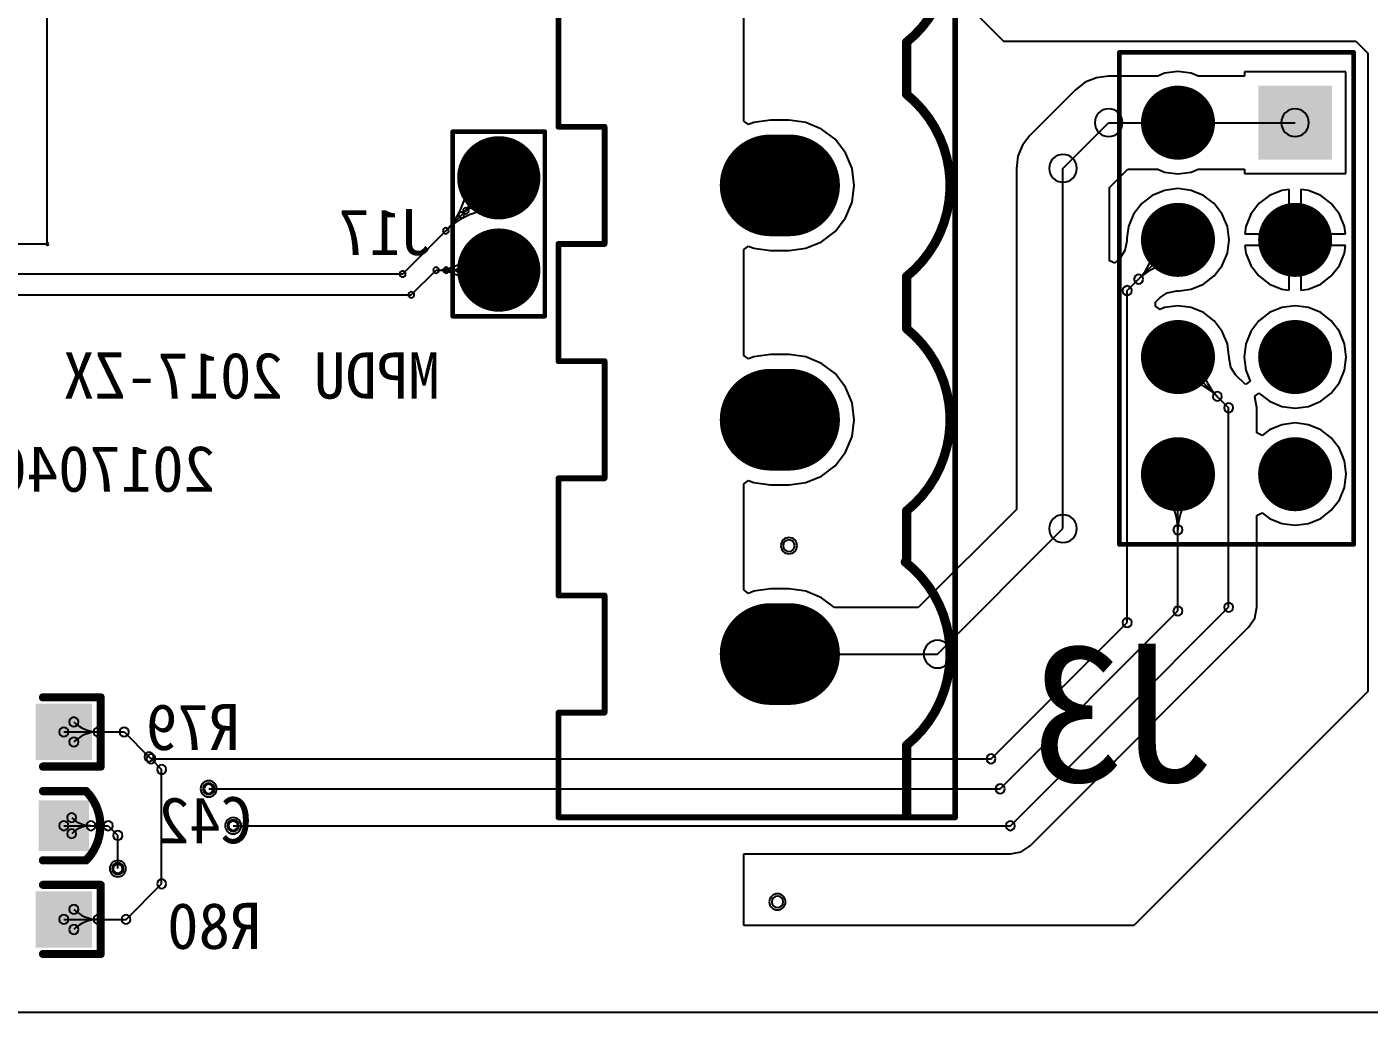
# Model space of a CAD drawing. Header units: inches. Extents: x 32166 to 66782, y 2386 to 7162.
# Drawn here: x 32813.6 to 32930, y 3216.8 to 3302.3 of the extents above; entities that cross this region are included whole.
import ezdxf

# ---------------------------------------------------------------- set-up
doc = ezdxf.new("R2010")
doc.units = ezdxf.units.IN
doc.header["$LTSCALE"] = 0.64311
doc.header["$MEASUREMENT"] = 0
for name, color, linetype in [('BOTTOMLAYER', 5, 'CONTINUOUS'), ('BOTTOMOVERLAY', 54, 'CONTINUOUS'), ('BOTTOMPASTE', 16, 'CONTINUOUS'), ('BOTTOMSOLDER', 6, 'CONTINUOUS'), ('KEEPOUTLAYER', 6, 'CONTINUOUS'), ('MULTILAYER', 9, 'CONTINUOUS')]:
    doc.layers.add(name, color=color, linetype=linetype)
doc.styles.get("Standard").update_dxf_attribs({"font": 'txt', "width": 0.8})

msp = doc.modelspace()

# ---------------------------------------------------------------- linework, layer by layer
at = {"layer": 'BOTTOMLAYER'}
for p, q in [((32893.69, 3305.65), (32898.29, 3301.05)), ((32875.77, 3294.09), (32875.77, 3303.3)), ((32898.29, 3301.05), (32928.85, 3301.05)), ((32928.85, 3301.05), (32929.89, 3300.01)), ((32929.89, 3300.01), (32929.89, 3260.01)), ((32906.36, 3297.87), (32905.39, 3297.47)), ((32907.41, 3298.01), (32906.36, 3297.87)), ((32911.67, 3298.01), (32907.41, 3298.01)), ((32912.27, 3298.26), (32911.67, 3298.01)), ((32913.42, 3298.41), (32912.27, 3298.26)), ((32914.57, 3298.26), (32913.42, 3298.41)), ((32915.18, 3298.01), (32914.57, 3298.26)), ((32919.18, 3298.01), (32915.18, 3298.01)), ((32927.98, 3298.37), (32919.18, 3298.37)), ((32919.18, 3298.37), (32919.18, 3298.01)), ((32927.98, 3289.57), (32927.98, 3298.37)), ((32904.55, 3296.83), (32900.59, 3292.87)), ((32905.39, 3297.47), (32904.55, 3296.83)), ((32876.19, 3293.8), (32875.77, 3294.09)), ((32876.64, 3293.99), (32876.19, 3293.8)), ((32878.1, 3294.18), (32876.64, 3293.99)), ((32879.7, 3294.18), (32878.1, 3294.18)), ((32881.16, 3293.99), (32879.7, 3294.18)), ((32882.52, 3293.42), (32881.16, 3293.99)), ((32883.69, 3292.53), (32882.52, 3293.42)), ((32903.45, 3290.01), (32907.41, 3293.97)), ((32907.41, 3293.97), (32913.42, 3293.97)), ((32913.42, 3293.97), (32923.58, 3293.97)), ((32884.59, 3291.36), (32883.69, 3292.53)), ((32899.95, 3292.03), (32899.55, 3291.06)), ((32900.59, 3292.87), (32899.95, 3292.03)), ((32885.16, 3289.99), (32884.59, 3291.36)), ((32899.55, 3291.06), (32899.41, 3290.01)), ((32885.35, 3288.53), (32885.16, 3289.99)), ((32899.41, 3290.01), (32899.41, 3260.44)), ((32903.45, 3258.77), (32903.45, 3290.01)), ((32907.48, 3288.34), (32909.08, 3289.94)), ((32909.08, 3289.94), (32911.67, 3289.94)), ((32911.67, 3289.94), (32912.27, 3289.69)), ((32912.27, 3289.69), (32913.42, 3289.54)), ((32913.42, 3289.54), (32914.57, 3289.69)), ((32914.57, 3289.69), (32915.18, 3289.94)), ((32915.18, 3289.94), (32919.18, 3289.94)), ((32919.18, 3289.94), (32919.18, 3289.57)), ((32846.19, 3280.85), (32854.52, 3289.19)), ((32885.16, 3287.07), (32885.35, 3288.53)), ((32919.18, 3289.57), (32927.98, 3289.57)), ((32907.48, 3282), (32907.48, 3288.34)), ((32911.2, 3287.66), (32910.28, 3286.95)), ((32912.27, 3288.1), (32911.2, 3287.66)), ((32913.42, 3288.25), (32912.27, 3288.1)), ((32914.57, 3288.1), (32913.42, 3288.25)), ((32915.64, 3287.66), (32914.57, 3288.1)), ((32916.56, 3286.95), (32915.64, 3287.66)), ((32921.36, 3287.66), (32920.44, 3286.95)), ((32922.43, 3288.1), (32921.36, 3287.66)), ((32923.08, 3288.18), (32922.43, 3288.1)), ((32923.08, 3284.32), (32923.08, 3288.18)), ((32924.73, 3288.1), (32924.09, 3288.18)), ((32924.09, 3288.18), (32924.09, 3284.32)), ((32925.8, 3287.66), (32924.73, 3288.1)), ((32926.72, 3286.95), (32925.8, 3287.66)), ((32884.59, 3285.71), (32885.16, 3287.07)), ((32910.28, 3286.95), (32909.58, 3286.03)), ((32917.27, 3286.03), (32916.56, 3286.95)), ((32920.44, 3286.95), (32919.74, 3286.03)), ((32927.43, 3286.03), (32926.72, 3286.95)), ((32883.69, 3284.54), (32884.59, 3285.71)), ((32909.14, 3284.96), (32909, 3283.95)), ((32909.58, 3286.03), (32909.14, 3284.96)), ((32917.71, 3284.96), (32917.27, 3286.03)), ((32917.86, 3283.81), (32917.71, 3284.96)), ((32919.3, 3284.96), (32919.21, 3284.32)), ((32919.74, 3286.03), (32919.3, 3284.96)), ((32927.87, 3284.96), (32927.43, 3286.03)), ((32927.95, 3284.32), (32927.87, 3284.96)), ((32882.52, 3283.64), (32883.69, 3284.54)), ((32909, 3283.95), (32908.98, 3283.81)), ((32908.98, 3283.81), (32908.99, 3283.81)), ((32908.99, 3283.81), (32909, 3283.71)), ((32909.02, 3279.41), (32913.42, 3283.81)), ((32917.71, 3282.66), (32917.86, 3283.81)), ((32919.21, 3284.32), (32923.08, 3284.32)), ((32924.09, 3284.32), (32927.95, 3284.32)), ((32875.77, 3282.98), (32876.19, 3283.26)), ((32875.77, 3273.77), (32875.77, 3282.98)), ((32876.19, 3283.26), (32876.64, 3283.08)), ((32876.64, 3283.08), (32878.1, 3282.88)), ((32878.1, 3282.88), (32879.7, 3282.88)), ((32879.7, 3282.88), (32881.16, 3283.08)), ((32881.16, 3283.08), (32882.52, 3283.64)), ((32908.83, 3282.89), (32908.43, 3282.28)), ((32909, 3283.71), (32908.83, 3282.89)), ((32917.27, 3281.59), (32917.71, 3282.66)), ((32923.08, 3283.31), (32919.21, 3283.31)), ((32919.21, 3283.31), (32919.3, 3282.66)), ((32919.3, 3282.66), (32919.74, 3281.59)), ((32923.08, 3279.44), (32923.08, 3283.31)), ((32927.95, 3283.31), (32924.09, 3283.31)), ((32924.09, 3283.31), (32924.09, 3279.44)), ((32927.43, 3281.59), (32927.87, 3282.66)), ((32927.87, 3282.66), (32927.95, 3283.31)), ((32907.95, 3281.8), (32907.48, 3282)), ((32908.43, 3282.28), (32907.95, 3281.8)), ((32916.56, 3280.68), (32917.27, 3281.59)), ((32919.74, 3281.59), (32920.44, 3280.68)), ((32926.72, 3280.68), (32927.43, 3281.59)), ((32780.2, 3280.85), (32846.19, 3280.85)), ((32846.94, 3279.04), (32849.09, 3281.19)), ((32849.09, 3281.19), (32854.52, 3281.19)), ((32915.64, 3279.97), (32916.56, 3280.68)), ((32920.44, 3280.68), (32921.36, 3279.97)), ((32925.8, 3279.97), (32926.72, 3280.68)), ((32909.02, 3250.62), (32909.02, 3279.41)), ((32911.89, 3278.82), (32912.5, 3279.22)), ((32912.5, 3279.22), (32913.32, 3279.39)), ((32913.32, 3279.39), (32913.42, 3279.38)), ((32913.42, 3279.37), (32913.56, 3279.39)), ((32913.42, 3279.38), (32913.42, 3279.37)), ((32913.56, 3279.39), (32914.57, 3279.53)), ((32914.57, 3279.53), (32915.64, 3279.97)), ((32921.36, 3279.97), (32922.43, 3279.53)), ((32922.43, 3279.53), (32923.08, 3279.44)), ((32924.09, 3279.44), (32924.73, 3279.53)), ((32924.73, 3279.53), (32925.8, 3279.97)), ((32780.95, 3279.04), (32846.94, 3279.04)), ((32911.47, 3278.4), (32911.89, 3278.82)), ((32911.47, 3278.06), (32911.47, 3278.4)), ((32911.89, 3277.78), (32911.47, 3278.06)), ((32912.27, 3277.94), (32911.89, 3277.78)), ((32913.42, 3278.09), (32912.27, 3277.94)), ((32914.57, 3277.94), (32913.42, 3278.09)), ((32915.64, 3277.5), (32914.57, 3277.94)), ((32922.43, 3277.94), (32921.36, 3277.5)), ((32923.58, 3278.09), (32922.43, 3277.94)), ((32924.73, 3277.94), (32923.58, 3278.09)), ((32925.8, 3277.5), (32924.73, 3277.94)), ((32916.56, 3276.79), (32915.64, 3277.5)), ((32917.27, 3275.87), (32916.56, 3276.79)), ((32920.44, 3276.79), (32919.74, 3275.87)), ((32921.36, 3277.5), (32920.44, 3276.79)), ((32926.72, 3276.79), (32925.8, 3277.5)), ((32927.43, 3275.87), (32926.72, 3276.79)), ((32917.71, 3274.8), (32917.27, 3275.87)), ((32919.74, 3275.87), (32919.3, 3274.8)), ((32927.87, 3274.8), (32927.43, 3275.87)), ((32917.84, 3273.79), (32917.71, 3274.8)), ((32919.3, 3274.8), (32919.15, 3273.65)), ((32928.02, 3273.65), (32927.87, 3274.8)), ((32876.19, 3273.48), (32875.77, 3273.77)), ((32876.64, 3273.67), (32876.19, 3273.48)), ((32878.1, 3273.86), (32876.64, 3273.67)), ((32879.7, 3273.86), (32878.1, 3273.86)), ((32881.16, 3273.67), (32879.7, 3273.86)), ((32882.52, 3273.1), (32881.16, 3273.67)), ((32913.42, 3273.65), (32917.82, 3269.25)), ((32917.87, 3273.65), (32917.84, 3273.79)), ((32917.85, 3273.55), (32917.86, 3273.65)), ((32918.01, 3272.73), (32917.85, 3273.55)), ((32917.86, 3273.65), (32917.87, 3273.65)), ((32919.15, 3273.65), (32919.3, 3272.5)), ((32927.87, 3272.5), (32928.02, 3273.65)), ((32883.69, 3272.21), (32882.52, 3273.1)), ((32884.59, 3271.04), (32883.69, 3272.21)), ((32918.42, 3272.12), (32918.01, 3272.73)), ((32919.27, 3271.27), (32918.42, 3272.12)), ((32919.3, 3272.5), (32919.69, 3271.55)), ((32927.43, 3271.43), (32927.87, 3272.5)), ((32885.16, 3269.67), (32884.59, 3271.04)), ((32919.69, 3271.55), (32919.27, 3271.27)), ((32926.72, 3270.52), (32927.43, 3271.43)), ((32920.06, 3270.22), (32920.44, 3270.52)), ((32920.08, 3270.19), (32920.06, 3270.22)), ((32920.27, 3269.25), (32920.08, 3270.19)), ((32920.44, 3270.52), (32921.36, 3269.81)), ((32921.36, 3269.81), (32922.43, 3269.37)), ((32924.73, 3269.37), (32925.8, 3269.81)), ((32925.8, 3269.81), (32926.72, 3270.52)), ((32885.35, 3268.21), (32885.16, 3269.67)), ((32917.82, 3251.95), (32917.82, 3269.25)), ((32920.27, 3267.07), (32920.27, 3269.25)), ((32922.43, 3269.37), (32923.58, 3269.22)), ((32923.58, 3269.22), (32924.73, 3269.37)), ((32885.16, 3266.75), (32885.35, 3268.21)), ((32922.43, 3267.78), (32921.36, 3267.34)), ((32923.58, 3267.93), (32922.43, 3267.78)), ((32924.73, 3267.78), (32923.58, 3267.93)), ((32925.8, 3267.34), (32924.73, 3267.78)), ((32884.59, 3265.39), (32885.16, 3266.75)), ((32920.73, 3266.85), (32920.27, 3267.07)), ((32921.36, 3267.34), (32920.73, 3266.85)), ((32926.72, 3266.63), (32925.8, 3267.34)), ((32927.43, 3265.71), (32926.72, 3266.63)), ((32883.69, 3264.22), (32884.59, 3265.39)), ((32927.87, 3264.64), (32927.43, 3265.71)), ((32882.52, 3263.32), (32883.69, 3264.22)), ((32928.02, 3263.49), (32927.87, 3264.64)), ((32875.77, 3262.66), (32876.19, 3262.94)), ((32876.19, 3262.94), (32876.64, 3262.76)), ((32881.16, 3262.76), (32882.52, 3263.32)), ((32913.42, 3251.63), (32913.42, 3263.49)), ((32927.87, 3262.34), (32928.02, 3263.49)), ((32875.77, 3253.45), (32875.77, 3262.66)), ((32876.64, 3262.76), (32878.1, 3262.56)), ((32878.1, 3262.56), (32879.7, 3262.56)), ((32879.7, 3262.56), (32881.16, 3262.76)), ((32927.43, 3261.27), (32927.87, 3262.34)), ((32926.72, 3260.36), (32927.43, 3261.27)), ((32899.41, 3260.44), (32890.9, 3251.93)), ((32920.27, 3259.92), (32920.73, 3260.14)), ((32920.27, 3251.95), (32920.27, 3259.92)), ((32920.73, 3260.14), (32921.36, 3259.65)), ((32921.36, 3259.65), (32922.43, 3259.21)), ((32924.73, 3259.21), (32925.8, 3259.65)), ((32925.8, 3259.65), (32926.72, 3260.36)), ((32929.89, 3260.01), (32929.89, 3244.65)), ((32892.57, 3247.89), (32903.45, 3258.77)), ((32922.43, 3259.21), (32923.58, 3259.06)), ((32923.58, 3259.06), (32924.73, 3259.21)), ((32878.1, 3253.54), (32876.64, 3253.35)), ((32879.7, 3253.54), (32878.1, 3253.54)), ((32881.16, 3253.35), (32879.7, 3253.54)), ((32876.19, 3253.16), (32875.77, 3253.45)), ((32876.64, 3253.35), (32876.19, 3253.16)), ((32882.52, 3252.78), (32881.16, 3253.35)), ((32883.64, 3251.93), (32882.52, 3252.78)), ((32890.9, 3251.93), (32883.64, 3251.93)), ((32898.01, 3236.21), (32913.42, 3251.63)), ((32898.89, 3233.01), (32917.82, 3251.95)), ((32920.08, 3251.01), (32920.27, 3251.95)), ((32897.21, 3238.81), (32909.02, 3250.62)), ((32900.62, 3231.28), (32919.55, 3250.22)), ((32919.55, 3250.22), (32920.08, 3251.01)), ((32878.9, 3247.89), (32892.57, 3247.89)), ((32929.89, 3244.65), (32910.21, 3224.97)), ((32816.8, 3241.14), (32822.04, 3241.14)), ((32822.04, 3241.14), (32824.19, 3238.99)), ((32824.19, 3238.99), (32824.37, 3238.81)), ((32824.37, 3238.81), (32897.21, 3238.81)), ((32824.37, 3238.81), (32825.29, 3237.89)), ((32825.29, 3227.97), (32825.29, 3237.89)), ((32829.37, 3236.21), (32898.01, 3236.21)), ((32816.8, 3233.01), (32820.65, 3233.01)), ((32820.65, 3233.01), (32821.49, 3232.17)), ((32831.49, 3233.01), (32831.49, 3233.01)), ((32831.49, 3233.01), (32898.89, 3233.01)), ((32821.49, 3229.29), (32821.49, 3232.17)), ((32875.77, 3224.37), (32875.77, 3230.57)), ((32875.77, 3230.57), (32898.89, 3230.57)), ((32898.89, 3230.57), (32899.82, 3230.75)), ((32899.82, 3230.75), (32900.62, 3231.28)), ((32822.2, 3224.89), (32825.29, 3227.97)), ((32816.8, 3224.89), (32822.2, 3224.89)), ((32910.21, 3224.97), (32909.61, 3224.37)), ((32909.61, 3224.37), (32875.77, 3224.37))]:
    msp.add_line(p, q, dxfattribs=at)
for points, const_width in [([(32914.82, 3293.97, 1), (32912.02, 3293.97, 1)], 2.8), ([(32852.92, 3289.19, 1), (32856.12, 3289.19, 1)], 3.2), ([(32878.1, 3290.53, 1), (32878.1, 3286.53, 1)], 4), ([(32879.7, 3290.53, 1), (32879.7, 3286.53, 1)], 4), ([(32914.82, 3283.81, 1), (32912.02, 3283.81, 1)], 2.8), ([(32924.98, 3283.81, 1), (32922.18, 3283.81, 1)], 2.8), ([(32852.92, 3281.19, 1), (32856.12, 3281.19, 1)], 3.2), ([(32914.82, 3273.65, 1), (32912.02, 3273.65, 1)], 2.8), ([(32924.98, 3273.65, 1), (32922.18, 3273.65, 1)], 2.8), ([(32878.1, 3270.21, 1), (32878.1, 3266.21, 1)], 4), ([(32879.7, 3270.21, 1), (32879.7, 3266.21, 1)], 4), ([(32914.82, 3263.49, 1), (32912.02, 3263.49, 1)], 2.8), ([(32924.98, 3263.49, 1), (32922.18, 3263.49, 1)], 2.8), ([(32878.1, 3249.89, 1), (32878.1, 3245.89, 1)], 4), ([(32879.7, 3249.89, 1), (32879.7, 3245.89, 1)], 4)]:
    msp.add_lwpolyline(points, format="xyb", close=True, dxfattribs=dict(at, const_width=const_width))
at = {"layer": 'BOTTOMLAYER', "const_width": 8}
for points in [[(32878.1, 3288.53), (32879.7, 3288.53)], [(32878.1, 3268.21), (32879.7, 3268.21)], [(32878.1, 3247.89), (32879.7, 3247.89)]]:
    msp.add_lwpolyline(points, dxfattribs=at)
at = {"layer": 'BOTTOMLAYER'}
for centre, radius, start, end in [((32907.41, 3293.97), 1.2, 0, 180), ((32907.41, 3293.97), 1.2, 0, 180), ((32913.42, 3293.97), 1.2, 0, 180), ((32913.42, 3293.97), 1.2, 0, 180), ((32923.58, 3293.97), 1.2, 0, 180), ((32907.41, 3293.97), 1.2, 180, 0), ((32907.41, 3293.97), 1.2, 180, 0), ((32913.42, 3293.97), 1.2, 180, 0), ((32913.42, 3293.97), 1.2, 180, 0), ((32923.58, 3293.97), 1.2, 180, 0), ((32903.45, 3290.01), 1.2, 0, 180), ((32903.45, 3290.01), 1.2, 0, 180), ((32903.45, 3290.01), 1.2, 180, 0), ((32903.45, 3290.01), 1.2, 180, 0), ((32845.33, 3289.19), 6.5, 315, 0), ((32848.06, 3289.19), 4.57, 315.0001, 0.0001), ((32851.83, 3289.19), 0.254, 0, 180), ((32851.83, 3289.19), 0.254, 180, 0), ((32848.8, 3289.19), 4.05, 315.0001, 0.0001), ((32852.63, 3289.19), 0.254, 0, 180), ((32852.63, 3289.19), 0.254, 180, 0), ((32852.85, 3289.19), 0.254, 0, 180), ((32852.85, 3289.19), 0.254, 180, 0), ((32854.52, 3289.19), 0.254, 0, 180), ((32854.52, 3289.19), 0.254, 180, 0), ((32854.52, 3282.73), 4.57, 89.9999, 134.9999), ((32854.52, 3283.46), 4.05, 89.9999, 134.9999), ((32854.52, 3287.51), 0.254, 0, 180), ((32854.52, 3287.29), 0.254, 0, 180), ((32854.52, 3287.51), 0.254, 180, 0), ((32854.52, 3287.29), 0.254, 180, 0), ((32854.52, 3279.99), 6.5, 90, 135), ((32851.29, 3285.96), 0.254, 0, 180), ((32851.29, 3285.96), 0.254, 0, 180), ((32851.66, 3286.32), 0.254, 0, 180), ((32851.66, 3286.32), 0.254, 0, 180), ((32851.66, 3286.32), 0.254, 180, 0), ((32851.66, 3286.32), 0.254, 180, 0), ((32854.52, 3286.49), 0.254, 0, 180), ((32854.52, 3286.49), 0.254, 180, 0), ((32851.29, 3285.96), 0.254, 180, 0), ((32851.29, 3285.96), 0.254, 180, 0), ((32849.93, 3284.59), 0.254, 0, 180), ((32849.93, 3284.59), 0.254, 0, 180), ((32849.93, 3284.59), 0.254, 180, 0), ((32849.93, 3284.59), 0.254, 180, 0), ((32906.59, 3283.81), 4.83, 315, 360), ((32911.42, 3283.81), 0.4, 0, 180), ((32911.42, 3283.81), 0.4, 180, 0), ((32913.42, 3283.81), 0.4, 0, 180), ((32913.42, 3283.81), 0.4, 180, 0), ((32849.09, 3285.32), 4.13, 270, 322.728), ((32852.38, 3282.82), 0.254, 0, 180), ((32852.38, 3282.82), 0.254, 180, 0), ((32853.19, 3282.52), 0.254, 0, 180), ((32849.09, 3281.19), 0.254, 0, 180), ((32849.09, 3281.19), 0.254, 0, 180), ((32849.09, 3281.19), 0.254, 0, 180), ((32849.09, 3281.19), 0.254, 0, 180), ((32849.96, 3281.19), 0.254, 0, 180), ((32849.96, 3281.19), 0.254, 0, 180), ((32849.96, 3285.75), 4.57, 269.9999, 314.9999), ((32851.14, 3281.19), 0.254, 0, 180), ((32851.14, 3281.19), 0.254, 0, 180), ((32851.14, 3283.76), 2.57, 270.0001, 322.7281), ((32853.19, 3282.52), 0.254, 180, 0), ((32853.19, 3282.2), 0.254, 0, 180), ((32853.19, 3282.2), 0.254, 180, 0), ((32854.52, 3281.19), 0.254, 0, 180), ((32913.42, 3276.99), 4.83, 90, 135), ((32913.42, 3281.81), 0.4, 0, 180), ((32913.42, 3281.81), 0.4, 180, 0), ((32846.19, 3280.85), 0.254, 0, 180), ((32846.19, 3280.85), 0.254, 0, 180), ((32846.19, 3280.85), 0.254, 180, 0), ((32846.19, 3280.85), 0.254, 180, 0), ((32849.09, 3281.19), 0.254, 180, 0), ((32849.09, 3281.19), 0.254, 180, 0), ((32849.09, 3281.19), 0.254, 180, 0), ((32849.09, 3281.19), 0.254, 180, 0), ((32849.09, 3277.05), 4.13, 37.272, 90), ((32849.96, 3281.19), 0.254, 180, 0), ((32849.96, 3281.19), 0.254, 180, 0), ((32849.96, 3276.62), 4.57, 45.0001, 90.0001), ((32851.14, 3281.19), 0.254, 180, 0), ((32851.14, 3281.19), 0.254, 180, 0), ((32851.14, 3278.61), 2.57, 37.2719, 89.9999), ((32853.19, 3280.17), 0.254, 0, 180), ((32854.52, 3281.19), 0.254, 180, 0), ((32910.01, 3280.4), 0.4, 0, 180), ((32910.01, 3280.4), 0.4, 0, 180), ((32910.01, 3280.4), 0.4, 180, 0), ((32910.01, 3280.4), 0.4, 180, 0), ((32846.94, 3279.04), 0.254, 0, 180), ((32846.94, 3279.04), 0.254, 0, 180), ((32852.38, 3279.56), 0.254, 0, 180), ((32852.38, 3279.56), 0.254, 180, 0), ((32853.19, 3279.85), 0.254, 0, 180), ((32853.19, 3279.85), 0.254, 180, 0), ((32853.19, 3280.17), 0.254, 180, 0), ((32909.02, 3279.41), 0.4, 0, 180), ((32909.02, 3279.41), 0.4, 0, 180), ((32909.02, 3279.41), 0.4, 180, 0), ((32909.02, 3279.41), 0.4, 180, 0), ((32846.94, 3279.04), 0.254, 180, 0), ((32846.94, 3279.04), 0.254, 180, 0), ((32913.42, 3273.65), 0.4, 0, 180), ((32913.42, 3273.65), 0.4, 180, 0), ((32915.42, 3273.65), 0.4, 0, 180), ((32915.42, 3273.65), 0.4, 180, 0), ((32920.25, 3273.65), 4.83, 180, 225), ((32913.42, 3271.65), 0.4, 0, 180), ((32913.42, 3271.65), 0.4, 180, 0), ((32913.42, 3266.83), 4.83, 45, 90), ((32916.84, 3270.24), 0.4, 0, 180), ((32916.84, 3270.24), 0.4, 0, 180), ((32916.84, 3270.24), 0.4, 180, 0), ((32916.84, 3270.24), 0.4, 180, 0), ((32917.82, 3269.25), 0.4, 0, 180), ((32917.82, 3269.25), 0.4, 0, 180), ((32917.82, 3269.25), 0.4, 180, 0), ((32917.82, 3269.25), 0.4, 180, 0), ((32913.42, 3263.49), 0.4, 0, 180), ((32913.42, 3263.49), 0.4, 180, 0), ((32912.01, 3262.08), 0.4, 0, 180), ((32912.01, 3262.08), 0.4, 180, 0), ((32908.59, 3258.67), 4.83, 0, 45), ((32918.25, 3258.67), 4.83, 135, 180), ((32914.84, 3262.08), 0.4, 0, 180), ((32914.84, 3262.08), 0.4, 180, 0), ((32903.45, 3258.77), 1.2, 0, 180), ((32903.45, 3258.77), 1.2, 0, 180), ((32903.45, 3258.77), 1.2, 180, 0), ((32903.45, 3258.77), 1.2, 180, 0), ((32913.42, 3258.67), 0.4, 0, 180), ((32913.42, 3258.67), 0.4, 0, 180), ((32913.42, 3258.67), 0.4, 180, 0), ((32913.42, 3258.67), 0.4, 180, 0), ((32879.69, 3257.29), 0.5, 0, 180), ((32879.69, 3257.29), 0.5, 180, 0), ((32917.82, 3251.95), 0.4, 0, 180), ((32917.82, 3251.95), 0.4, 0, 180), ((32913.42, 3251.63), 0.4, 0, 180), ((32913.42, 3251.63), 0.4, 0, 180), ((32913.42, 3251.63), 0.4, 180, 0), ((32913.42, 3251.63), 0.4, 180, 0), ((32917.82, 3251.95), 0.4, 180, 0), ((32917.82, 3251.95), 0.4, 180, 0), ((32909.02, 3250.62), 0.4, 0, 180), ((32909.02, 3250.62), 0.4, 0, 180), ((32909.02, 3250.62), 0.4, 180, 0), ((32909.02, 3250.62), 0.4, 180, 0), ((32878.9, 3247.89), 1.2, 0, 180), ((32892.57, 3247.89), 1.2, 0, 180), ((32892.57, 3247.89), 1.2, 0, 180), ((32878.9, 3247.89), 1.2, 180, 0), ((32892.57, 3247.89), 1.2, 180, 0), ((32892.57, 3247.89), 1.2, 180, 0), ((32817.67, 3242.01), 0.4, 0, 180), ((32817.67, 3242.01), 0.4, 180, 0), ((32819.77, 3244.12), 2.97, 225, 270), ((32816.8, 3241.14), 0.4, 0, 180), ((32816.8, 3241.14), 0.4, 180, 0), ((32819.77, 3238.17), 2.97, 90, 135), ((32819.77, 3241.14), 0.4, 0, 180), ((32819.77, 3241.14), 0.4, 0, 180), ((32819.77, 3241.14), 0.4, 180, 0), ((32819.77, 3241.14), 0.4, 180, 0), ((32822.04, 3241.14), 0.4, 0, 180), ((32822.04, 3241.14), 0.4, 0, 180), ((32822.04, 3241.14), 0.4, 180, 0), ((32822.04, 3241.14), 0.4, 180, 0), ((32817.67, 3240.27), 0.4, 0, 180), ((32817.67, 3240.27), 0.4, 180, 0), ((32824.19, 3238.99), 0.4, 0, 180), ((32824.19, 3238.99), 0.4, 0, 180), ((32824.19, 3238.99), 0.4, 180, 0), ((32824.19, 3238.99), 0.4, 180, 0), ((32824.37, 3238.81), 0.4, 0, 180), ((32824.37, 3238.81), 0.4, 0, 180), ((32824.37, 3238.81), 0.4, 0, 180), ((32824.37, 3238.81), 0.4, 180, 0), ((32824.37, 3238.81), 0.4, 180, 0), ((32824.37, 3238.81), 0.4, 180, 0), ((32897.21, 3238.81), 0.4, 0, 180), ((32897.21, 3238.81), 0.4, 0, 180), ((32897.21, 3238.81), 0.4, 180, 0), ((32897.21, 3238.81), 0.4, 180, 0), ((32825.29, 3237.89), 0.4, 0, 180), ((32825.29, 3237.89), 0.4, 0, 180), ((32825.29, 3237.89), 0.4, 180, 0), ((32825.29, 3237.89), 0.4, 180, 0), ((32829.37, 3236.21), 0.5, 0, 180), ((32829.37, 3236.21), 0.5, 180, 0), ((32829.37, 3236.21), 0.4, 0, 180), ((32829.37, 3236.21), 0.4, 180, 0), ((32898.01, 3236.21), 0.4, 0, 180), ((32898.01, 3236.21), 0.4, 0, 180), ((32898.01, 3236.21), 0.4, 180, 0), ((32898.01, 3236.21), 0.4, 180, 0), ((32817.49, 3233.71), 0.4, 0, 180), ((32817.49, 3233.71), 0.4, 180, 0), ((32819.16, 3235.37), 2.36, 225, 270), ((32816.8, 3233.01), 0.4, 0, 180), ((32816.8, 3233.01), 0.4, 180, 0), ((32817.49, 3232.32), 0.4, 0, 180), ((32819.16, 3230.65), 2.36, 90, 135), ((32819.16, 3233.01), 0.4, 0, 180), ((32819.16, 3233.01), 0.4, 0, 180), ((32819.16, 3233.01), 0.4, 180, 0), ((32819.16, 3233.01), 0.4, 180, 0), ((32820.65, 3233.01), 0.4, 0, 180), ((32820.65, 3233.01), 0.4, 0, 180), ((32820.65, 3233.01), 0.4, 180, 0), ((32820.65, 3233.01), 0.4, 180, 0), ((32821.49, 3232.17), 0.4, 0, 180), ((32821.49, 3232.17), 0.4, 0, 180), ((32831.49, 3233.01), 0.5, 0, 180), ((32831.49, 3233.01), 0.5, 180, 0), ((32831.49, 3233.01), 0.4, 0, 180), ((32831.49, 3233.01), 0.4, 0, 180), ((32831.49, 3233.01), 0.4, 0, 180), ((32831.49, 3233.01), 0.4, 180, 0), ((32831.49, 3233.01), 0.4, 180, 0), ((32831.49, 3233.01), 0.4, 180, 0), ((32898.89, 3233.01), 0.4, 0, 180), ((32898.89, 3233.01), 0.4, 0, 180), ((32898.89, 3233.01), 0.4, 180, 0), ((32898.89, 3233.01), 0.4, 180, 0), ((32817.49, 3232.32), 0.4, 180, 0), ((32821.49, 3232.17), 0.4, 180, 0), ((32821.49, 3232.17), 0.4, 180, 0), ((32821.49, 3229.29), 0.5, 0, 180), ((32821.49, 3229.29), 0.5, 180, 0), ((32821.49, 3229.29), 0.4, 0, 180), ((32821.49, 3229.29), 0.4, 180, 0), ((32825.29, 3227.97), 0.4, 0, 180), ((32825.29, 3227.97), 0.4, 0, 180), ((32825.29, 3227.97), 0.4, 180, 0), ((32825.29, 3227.97), 0.4, 180, 0), ((32878.69, 3226.41), 0.5, 0, 180), ((32817.67, 3225.76), 0.4, 0, 180), ((32817.67, 3225.76), 0.4, 180, 0), ((32819.77, 3227.86), 2.97, 225, 270), ((32878.69, 3226.41), 0.5, 180, 0), ((32816.8, 3224.89), 0.4, 0, 180), ((32816.8, 3224.89), 0.4, 180, 0), ((32817.67, 3224.01), 0.4, 0, 180), ((32819.77, 3221.91), 2.97, 90, 135), ((32819.77, 3224.89), 0.4, 0, 180), ((32819.77, 3224.89), 0.4, 0, 180), ((32819.77, 3224.89), 0.4, 180, 0), ((32819.77, 3224.89), 0.4, 180, 0), ((32822.2, 3224.89), 0.4, 0, 180), ((32822.2, 3224.89), 0.4, 0, 180), ((32822.2, 3224.89), 0.4, 180, 0), ((32822.2, 3224.89), 0.4, 180, 0), ((32817.67, 3224.01), 0.4, 180, 0)]:
    msp.add_arc(centre, radius, start, end, dxfattribs=at)
for points in [[(32920.78, 3291.17), (32926.38, 3291.17), (32920.78, 3296.77), (32926.38, 3296.77)], [(32818.83, 3243.17), (32814.77, 3243.17), (32818.83, 3239.11), (32814.77, 3239.11)], [(32815.02, 3231.24), (32818.58, 3231.24), (32815.02, 3234.79), (32818.58, 3234.79)], [(32818.83, 3226.92), (32814.77, 3226.92), (32818.83, 3222.85), (32814.77, 3222.85)]]:
    msp.add_solid(points, dxfattribs=at)
at = {"layer": 'BOTTOMOVERLAY'}
for points, const_width in [([(32894.1, 3233.73), (32894.1, 3383.97)], 0.508), ([(32859.7, 3293.61), (32859.7, 3303.77)], 0.508), ([(32889.89, 3296.43), (32889.89, 3300.95)], 0.8), ([(32908.34, 3257.4), (32908.34, 3300.07)], 0.4), ([(32908.34, 3300.07), (32928.66, 3300.07)], 0.4), ([(32928.66, 3257.4), (32928.66, 3300.07)], 0.4), ([(32850.52, 3277.19), (32850.52, 3293.19)], 0.4), ([(32850.52, 3293.19), (32858.52, 3293.19)], 0.4), ([(32858.52, 3277.19), (32858.52, 3293.19)], 0.4), ([(32859.7, 3293.61), (32863.7, 3293.61)], 0.508), ([(32863.7, 3283.45), (32863.7, 3293.61)], 0.508), ([(32859.7, 3273.29), (32859.7, 3283.45)], 0.508), ([(32859.7, 3283.45), (32863.7, 3283.45)], 0.508), ([(32889.89, 3276.11), (32889.89, 3280.63)], 0.8), ([(32850.52, 3277.19), (32858.52, 3277.19)], 0.4), ([(32859.7, 3273.29), (32863.7, 3273.29)], 0.508), ([(32863.7, 3263.13), (32863.7, 3273.29)], 0.508), ([(32859.7, 3252.97), (32859.7, 3263.13)], 0.508), ([(32859.7, 3263.13), (32863.7, 3263.13)], 0.508), ([(32889.89, 3256.03), (32889.89, 3260.31)], 0.8), ([(32908.34, 3257.4), (32928.66, 3257.4)], 0.4), ([(32859.7, 3252.97), (32863.7, 3252.97)], 0.508), ([(32863.7, 3242.81), (32863.7, 3252.97)], 0.508), ([(32815, 3244.14), (32820, 3244.14)], 0.711), ([(32820, 3238.14), (32820, 3244.14)], 0.711), ([(32859.7, 3233.73), (32859.7, 3242.81)], 0.508), ([(32859.7, 3242.81), (32863.7, 3242.81)], 0.508), ([(32889.89, 3233.92), (32889.89, 3239.99)], 0.8), ([(32815, 3238.14), (32820, 3238.14)], 0.711), ([(32815, 3236.01), (32818.73, 3236.01)], 0.72), ([(32859.7, 3233.73), (32874.9, 3233.73)], 0.508), ([(32874.9, 3233.73), (32894.1, 3233.73)], 0.508), ([(32815, 3230.01), (32818.73, 3230.01)], 0.72), ([(32815, 3227.89), (32820, 3227.89)], 0.711), ([(32820, 3221.89), (32820, 3227.89)], 0.711), ([(32815, 3221.89), (32820, 3221.89)], 0.711)]:
    msp.add_lwpolyline(points, dxfattribs=dict(at, const_width=const_width))
for points, const_width in [([(32889.89, 3316.75, -0.477246), (32889.89, 3300.95)], 0.8), ([(32889.89, 3296.43, -0.477246), (32889.89, 3280.63)], 0.8), ([(32889.89, 3276.11, -0.477246), (32889.89, 3260.31)], 0.8), ([(32889.78, 3255.88, -0.481704), (32889.89, 3239.99)], 0.8), ([(32818.73, 3236.01, -0.414214), (32818.73, 3230.01)], 0.72)]:
    msp.add_lwpolyline(points, format="xyb", dxfattribs=dict(at, const_width=const_width))
for points, const_width in [([(32889.89, 3301.15, 1), (32889.89, 3300.75, 1)], 0.4), ([(32889.89, 3301.15, 1), (32889.89, 3300.75, 1)], 0.4), ([(32908.44, 3300.07, 1), (32908.24, 3300.07, 1)], 0.2), ([(32908.44, 3300.07, 1), (32908.24, 3300.07, 1)], 0.2), ([(32928.76, 3300.07, 1), (32928.56, 3300.07, 1)], 0.2), ([(32928.76, 3300.07, 1), (32928.56, 3300.07, 1)], 0.2), ([(32889.89, 3296.63, 1), (32889.89, 3296.23, 1)], 0.4), ([(32889.89, 3296.63, 1), (32889.89, 3296.23, 1)], 0.4), ([(32850.42, 3293.19, 1), (32850.62, 3293.19, 1)], 0.2), ([(32850.42, 3293.19, 1), (32850.62, 3293.19, 1)], 0.2), ([(32858.42, 3293.19, 1), (32858.62, 3293.19, 1)], 0.2), ([(32858.42, 3293.19, 1), (32858.62, 3293.19, 1)], 0.2), ([(32859.7, 3293.74, 1), (32859.7, 3293.49, 1)], 0.254), ([(32859.7, 3293.74, 1), (32859.7, 3293.49, 1)], 0.254), ([(32863.7, 3293.74, 1), (32863.7, 3293.49, 1)], 0.254), ([(32863.7, 3293.74, 1), (32863.7, 3293.49, 1)], 0.254), ([(32859.7, 3283.58, 1), (32859.7, 3283.33, 1)], 0.254), ([(32859.7, 3283.58, 1), (32859.7, 3283.33, 1)], 0.254), ([(32863.7, 3283.58, 1), (32863.7, 3283.33, 1)], 0.254), ([(32863.7, 3283.58, 1), (32863.7, 3283.33, 1)], 0.254), ([(32889.89, 3280.83, 1), (32889.89, 3280.43, 1)], 0.4), ([(32889.89, 3280.83, 1), (32889.89, 3280.43, 1)], 0.4), ([(32850.42, 3277.19, 1), (32850.62, 3277.19, 1)], 0.2), ([(32850.42, 3277.19, 1), (32850.62, 3277.19, 1)], 0.2), ([(32858.42, 3277.19, 1), (32858.62, 3277.19, 1)], 0.2), ([(32858.42, 3277.19, 1), (32858.62, 3277.19, 1)], 0.2), ([(32889.89, 3276.31, 1), (32889.89, 3275.91, 1)], 0.4), ([(32889.89, 3276.31, 1), (32889.89, 3275.91, 1)], 0.4), ([(32859.7, 3273.42, 1), (32859.7, 3273.17, 1)], 0.254), ([(32859.7, 3273.42, 1), (32859.7, 3273.17, 1)], 0.254), ([(32863.7, 3273.42, 1), (32863.7, 3273.17, 1)], 0.254), ([(32863.7, 3273.42, 1), (32863.7, 3273.17, 1)], 0.254), ([(32859.7, 3263.26, 1), (32859.7, 3263.01, 1)], 0.254), ([(32859.7, 3263.26, 1), (32859.7, 3263.01, 1)], 0.254), ([(32863.7, 3263.26, 1), (32863.7, 3263.01, 1)], 0.254), ([(32863.7, 3263.26, 1), (32863.7, 3263.01, 1)], 0.254), ([(32889.89, 3260.51, 1), (32889.89, 3260.11, 1)], 0.4), ([(32889.89, 3260.51, 1), (32889.89, 3260.11, 1)], 0.4), ([(32908.44, 3257.4, 1), (32908.24, 3257.4, 1)], 0.2), ([(32908.44, 3257.4, 1), (32908.24, 3257.4, 1)], 0.2), ([(32928.76, 3257.4, 1), (32928.56, 3257.4, 1)], 0.2), ([(32928.76, 3257.4, 1), (32928.56, 3257.4, 1)], 0.2), ([(32889.78, 3256.08, 1), (32889.78, 3255.68, 1)], 0.4), ([(32889.89, 3256.23, 1), (32889.89, 3255.83, 1)], 0.4), ([(32859.7, 3253.1, 1), (32859.7, 3252.85, 1)], 0.254), ([(32859.7, 3253.1, 1), (32859.7, 3252.85, 1)], 0.254), ([(32863.7, 3253.1, 1), (32863.7, 3252.85, 1)], 0.254), ([(32863.7, 3253.1, 1), (32863.7, 3252.85, 1)], 0.254), ([(32815, 3244.32, 1), (32815, 3243.96, 1)], 0.356), ([(32820, 3244.32, 1), (32820, 3243.96, 1)], 0.356), ([(32820, 3244.32, 1), (32820, 3243.96, 1)], 0.356), ([(32859.7, 3242.94, 1), (32859.7, 3242.69, 1)], 0.254), ([(32859.7, 3242.94, 1), (32859.7, 3242.69, 1)], 0.254), ([(32863.7, 3242.94, 1), (32863.7, 3242.69, 1)], 0.254), ([(32863.7, 3242.94, 1), (32863.7, 3242.69, 1)], 0.254), ([(32889.89, 3240.19, 1), (32889.89, 3239.79, 1)], 0.4), ([(32889.89, 3240.19, 1), (32889.89, 3239.79, 1)], 0.4), ([(32815, 3238.32, 1), (32815, 3237.96, 1)], 0.356), ([(32820, 3238.32, 1), (32820, 3237.96, 1)], 0.356), ([(32820, 3238.32, 1), (32820, 3237.96, 1)], 0.356), ([(32815, 3235.83, 1), (32815, 3236.19, 1)], 0.36), ([(32818.73, 3235.83, 1), (32818.73, 3236.19, 1)], 0.36), ([(32818.73, 3235.83, 1), (32818.73, 3236.19, 1)], 0.36), ([(32859.7, 3233.86, 1), (32859.7, 3233.61, 1)], 0.254), ([(32859.7, 3233.86, 1), (32859.7, 3233.61, 1)], 0.254), ([(32874.9, 3233.86, 1), (32874.9, 3233.61, 1)], 0.254), ([(32874.9, 3233.86, 1), (32874.9, 3233.61, 1)], 0.254), ([(32889.89, 3234.12, 1), (32889.89, 3233.72, 1)], 0.4), ([(32894.1, 3233.86, 1), (32894.1, 3233.61, 1)], 0.254), ([(32894.1, 3233.86, 1), (32894.1, 3233.61, 1)], 0.254), ([(32815, 3229.83, 1), (32815, 3230.19, 1)], 0.36), ([(32818.73, 3229.83, 1), (32818.73, 3230.19, 1)], 0.36), ([(32818.73, 3229.83, 1), (32818.73, 3230.19, 1)], 0.36), ([(32815, 3228.06, 1), (32815, 3227.71, 1)], 0.356), ([(32820, 3228.06, 1), (32820, 3227.71, 1)], 0.356), ([(32820, 3228.06, 1), (32820, 3227.71, 1)], 0.356), ([(32815, 3222.06, 1), (32815, 3221.71, 1)], 0.356), ([(32820, 3222.06, 1), (32820, 3221.71, 1)], 0.356), ([(32820, 3222.06, 1), (32820, 3221.71, 1)], 0.356)]:
    msp.add_lwpolyline(points, format="xyb", close=True, dxfattribs=dict(at, const_width=const_width))
at = {"layer": 'BOTTOMPASTE'}
for points in [[(32818.83, 3243.17), (32814.77, 3243.17), (32818.83, 3239.11), (32814.77, 3239.11)], [(32815.02, 3231.24), (32818.58, 3231.24), (32815.02, 3234.79), (32818.58, 3234.79)], [(32818.83, 3226.92), (32814.77, 3226.92), (32818.83, 3222.85), (32814.77, 3222.85)]]:
    msp.add_solid(points, dxfattribs=at)
at = {"layer": 'BOTTOMSOLDER'}
for points, const_width in [([(32915.03, 3293.97, 1), (32911.82, 3293.97, 1)], 3.21), ([(32852.72, 3289.19, 1), (32856.33, 3289.19, 1)], 3.61), ([(32878.1, 3290.74, 1), (32878.1, 3286.33, 1)], 4.41), ([(32879.7, 3290.74, 1), (32879.7, 3286.33, 1)], 4.41), ([(32915.03, 3283.81, 1), (32911.82, 3283.81, 1)], 3.21), ([(32925.19, 3283.81, 1), (32921.98, 3283.81, 1)], 3.21), ([(32852.72, 3281.19, 1), (32856.33, 3281.19, 1)], 3.61), ([(32915.03, 3273.65, 1), (32911.82, 3273.65, 1)], 3.21), ([(32925.19, 3273.65, 1), (32921.98, 3273.65, 1)], 3.21), ([(32878.1, 3270.42, 1), (32878.1, 3266.01, 1)], 4.41), ([(32879.7, 3270.42, 1), (32879.7, 3266.01, 1)], 4.41), ([(32915.03, 3263.49, 1), (32911.82, 3263.49, 1)], 3.21), ([(32925.19, 3263.49, 1), (32921.98, 3263.49, 1)], 3.21), ([(32878.1, 3250.1, 1), (32878.1, 3245.69, 1)], 4.41), ([(32879.7, 3250.1, 1), (32879.7, 3245.69, 1)], 4.41)]:
    msp.add_lwpolyline(points, format="xyb", close=True, dxfattribs=dict(at, const_width=const_width))
at = {"layer": 'BOTTOMSOLDER', "const_width": 8.81}
for points in [[(32878.1, 3288.53), (32879.7, 3288.53)], [(32878.1, 3268.21), (32879.7, 3268.21)], [(32878.1, 3247.89), (32879.7, 3247.89)]]:
    msp.add_lwpolyline(points, dxfattribs=at)
at = {"layer": 'BOTTOMSOLDER'}
for centre, start, end in [((32879.69, 3257.29), 0, 180), ((32879.69, 3257.29), 180, 0), ((32829.37, 3236.21), 0, 180), ((32829.37, 3236.21), 180, 0), ((32831.49, 3233.01), 0, 180), ((32831.49, 3233.01), 180, 0), ((32821.49, 3229.29), 0, 180), ((32821.49, 3229.29), 180, 0), ((32878.69, 3226.41), 0, 180), ((32878.69, 3226.41), 180, 0)]:
    msp.add_arc(centre, 0.703, start, end, dxfattribs=at)
for points in [[(32920.38, 3290.77), (32926.79, 3290.77), (32920.38, 3297.18), (32926.79, 3297.18)], [(32819.24, 3243.58), (32814.36, 3243.58), (32819.24, 3238.7), (32814.36, 3238.7)], [(32814.61, 3230.83), (32818.98, 3230.83), (32814.61, 3235.2), (32818.98, 3235.2)], [(32819.24, 3227.32), (32814.36, 3227.32), (32819.24, 3222.45), (32814.36, 3222.45)]]:
    msp.add_solid(points, dxfattribs=at)
at = {"layer": 'KEEPOUTLAYER'}
for p, q in [((32815.37, 3283.46), (32815.37, 3316.78)), ((32764.45, 3283.46), (32815.37, 3283.46)), ((32676.92, 3216.85), (34016.92, 3216.85))]:
    msp.add_line(p, q, dxfattribs=at)
for start, end in [(0, 180), (0, 180), (180, 0), (180, 0)]:
    msp.add_arc((32815.37, 3283.46), 0.1, start, end, dxfattribs=at)
at = {"layer": 'MULTILAYER'}
for points, const_width in [([(32914.82, 3293.97, 1), (32912.02, 3293.97, 1)], 2.8), ([(32852.92, 3289.19, 1), (32856.12, 3289.19, 1)], 3.2), ([(32878.1, 3290.53, 1), (32878.1, 3286.53, 1)], 4), ([(32879.7, 3290.53, 1), (32879.7, 3286.53, 1)], 4), ([(32914.82, 3283.81, 1), (32912.02, 3283.81, 1)], 2.8), ([(32924.98, 3283.81, 1), (32922.18, 3283.81, 1)], 2.8), ([(32852.92, 3281.19, 1), (32856.12, 3281.19, 1)], 3.2), ([(32914.82, 3273.65, 1), (32912.02, 3273.65, 1)], 2.8), ([(32924.98, 3273.65, 1), (32922.18, 3273.65, 1)], 2.8), ([(32878.1, 3270.21, 1), (32878.1, 3266.21, 1)], 4), ([(32879.7, 3270.21, 1), (32879.7, 3266.21, 1)], 4), ([(32914.82, 3263.49, 1), (32912.02, 3263.49, 1)], 2.8), ([(32924.98, 3263.49, 1), (32922.18, 3263.49, 1)], 2.8), ([(32878.1, 3249.89, 1), (32878.1, 3245.89, 1)], 4), ([(32879.7, 3249.89, 1), (32879.7, 3245.89, 1)], 4)]:
    msp.add_lwpolyline(points, format="xyb", close=True, dxfattribs=dict(at, const_width=const_width))
at = {"layer": 'MULTILAYER', "const_width": 8}
for points in [[(32878.1, 3288.53), (32879.7, 3288.53)], [(32878.1, 3268.21), (32879.7, 3268.21)], [(32878.1, 3247.89), (32879.7, 3247.89)]]:
    msp.add_lwpolyline(points, dxfattribs=at)
at = {"layer": 'MULTILAYER'}
for centre, start, end in [((32879.69, 3257.29), 0, 180), ((32879.69, 3257.29), 180, 0), ((32829.37, 3236.21), 0, 180), ((32829.37, 3236.21), 180, 0), ((32831.49, 3233.01), 0, 180), ((32831.49, 3233.01), 180, 0), ((32821.49, 3229.29), 0, 180), ((32821.49, 3229.29), 180, 0), ((32878.69, 3226.41), 0, 180), ((32878.69, 3226.41), 180, 0)]:
    msp.add_arc(centre, 0.5, start, end, dxfattribs=at)
msp.add_solid([(32920.78, 3291.17), (32926.38, 3291.17), (32920.78, 3296.77), (32926.38, 3296.77)], dxfattribs=at)

# ---------------------------------------------------------------- texts
at = {"layer": 'BOTTOMOVERLAY', "text_generation_flag": 2}
for s, height, p in [('J17', 4, (32848.77, 3282.49)), ('MPDU 2017-ZX ', 4, (32849.4, 3270.05)), ('20170401', 4, (32829.92, 3261.97)), ('J3', 12, (32916.84, 3236.81)), ('R79', 4, (32832.09, 3239.57)), ('C42', 4, (32833.13, 3231.49)), ('R80', 4, (32833.93, 3222.33))]:
    msp.add_text(s, height=height, rotation=360, dxfattribs=at).set_placement(p)

doc.saveas('drawing.dxf')
